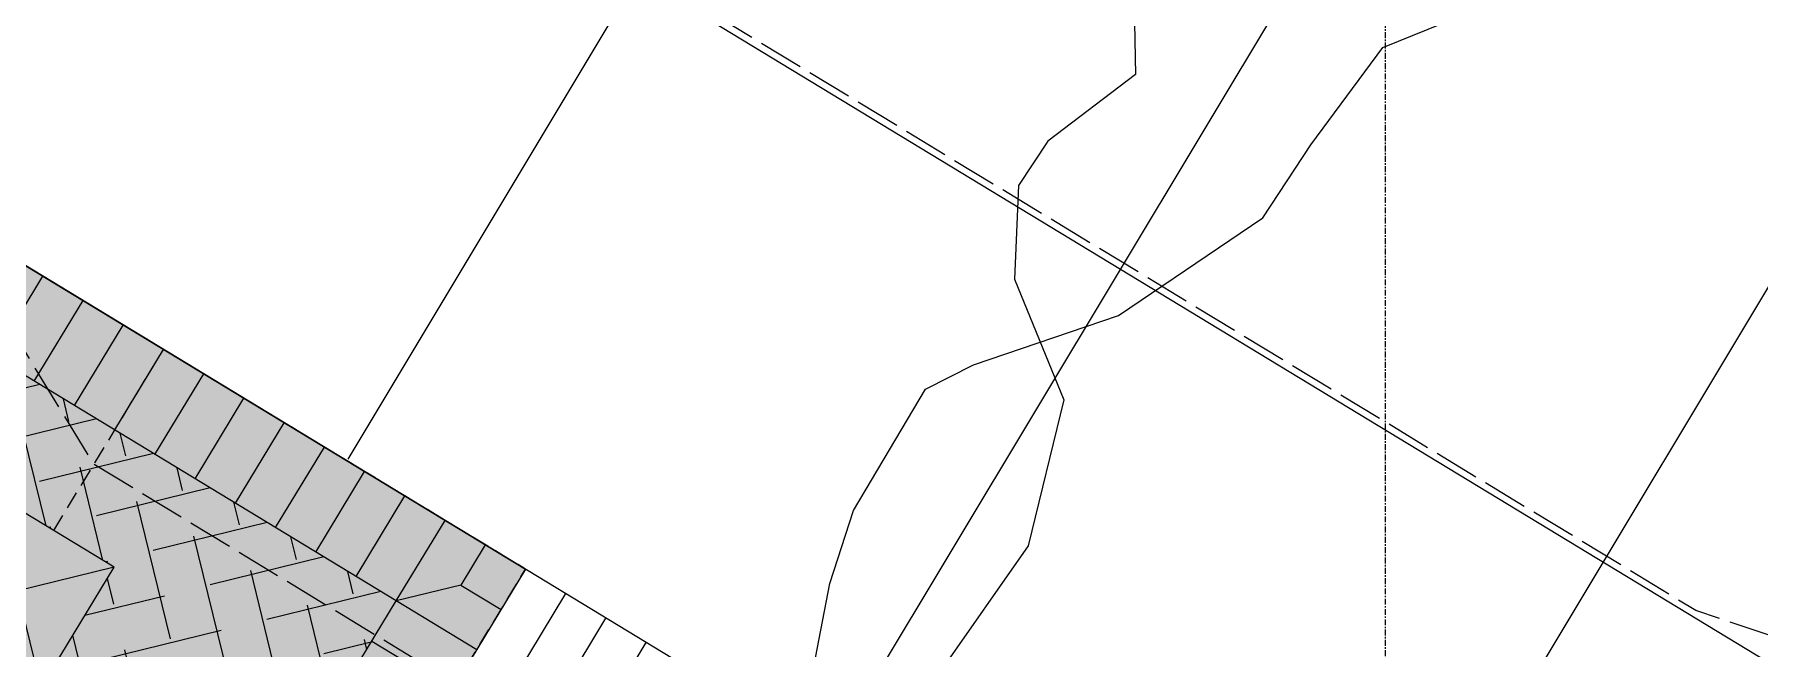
# Model space of a CAD drawing. Header units: inches. Extents: x 3268 to 7018, y 976 to 6708.
# Drawn here: x 4572.9 to 4719.6, y 1987.7 to 2039.9 of the extents above; entities that cross this region are included whole.
import ezdxf

# ---------------------------------------------------------------- set-up
doc = ezdxf.new("R2010")
doc.units = ezdxf.units.IN
doc.header["$MEASUREMENT"] = 0
for name, pattern in [('Grid Line 1_2_', [0.8749999999999999, 0.4999999999999999, -0.125, 0.125, -0.125]), ('IMPORT-DASHED4', [2.25, 1.5, -0.7499999999999998]), ('IMPORT-EASEMENT2', [4.799999999999999, 3.839999999999999, -0.9599999999999999])]:
    doc.linetypes.add(name, pattern=pattern)
for name, color, linetype, lineweight in [('0-landscaping', 1, 'Continuous', 25), ('C-ANNO-5FT-PED-ZONE', 130, 'Continuous', 25), ('L-MASK', 245, 'Continuous', 35), ('L-PVMT-BRCK-HATC', 252, 'Continuous', 15), ('L-PVMT-BRICK', 20, 'Continuous', 13), ('L-PVMT-CONC-HATC', 252, 'Continuous', 15), ('L-SITE-TREE-GRAT', 250, 'Continuous', 13), ('S-GRID', 1, 'Continuous', 9), ('site_dwg', 8, 'Continuous', 9)]:
    doc.layers.add(name, color=color, linetype=linetype, lineweight=lineweight)
doc.layers.add('NPLT', color=200, linetype='Continuous', lineweight=13, plot=False)

# ---------------------------------------------------------------- blocks, each defined once
blk = doc.blocks.new('site_dwg_dec1-12649358-Overall Retail Plan Opt 2')
at = {"layer": '0-landscaping', "color": 213, "flags": 128}
blk.add_lwpolyline([(-85.9465240524679, 82.7934399386097), (-78.83185320274582, 92.96953555579101), (-70.68766946013282, 102.2414187691852), (-61.92057036118978, 101.8408481608087), (-58.30093783770109, 105.961679799128), (-55.46164372381838, 107.1177861229539), (-49.00267481756793, 112.3947722131256), (-46.03880041719651, 111.6163731676811), (-38.42578059646086, 114.0545933585913), (-28.62915415534348, 112.7497124130234), (-18.05225993053147, 114.4095335631268), (-12.49820972054454, 118.6562997094611), (-8.753996910398312, 120.8426259771245), (-1.140948729645743, 123.2808212633813), (1.822939583015113, 122.5024952453991), (9.809728627375305, 119.1371744186822), (19.60632671145492, 117.8323183823399), (24.38003850845223, 119.114359219408), (31.08816798894065, 120.5223345599611), (38.04547195947605, 118.0613721970098)], dxfattribs=at)
blk = doc.blocks.new('site_dwg_dec1-V199-Overall Retail Plan Opt 2')
at = {"layer": '0-landscaping', "color": 213, "flags": 128}
blk.add_lwpolyline([(88.7858181649908, -81.63733361044136), (85.58967954539075, -85.36948232106145), (79.36483335835929, -84.88977620523359), (76.46545392851566, -85.66848025415378), (72.77945402137901, -89.47842627422936), (70.31394303901196, -96.43800059293493), (63.31276886607429, -101.2729120204283), (54.8894719664122, -103.296069163506), (46.34270589714378, -107.9819351812555), (38.17660610735128, -110.1856556462924), (30.56355792520207, -112.6238509327129), (17.92766572879463, -112.4751012213862), (13.15395393323797, -113.7571420526917), (7.599903721816189, -118.0039082048213), (4.885189898591306, -121.0945198974266), (-2.727858282324632, -123.5327151822973), (-5.940907171127946, -118.8853784289501), (-3.599976476821211, -109.9912987397627), (-10.18352567227794, -113.3337794553706), (-17.92108351260992, -113.8374461562205), (-20.26208483139726, -122.731549058434), (-25.16034856125679, -122.0791094302301), (-30.30784349119949, -117.5576822782357)], dxfattribs=at)
blk = doc.blocks.new('site_dwg_tree_grate_pvr-V278-Overall Retail Plan Opt 2')
at = {"layer": 'L-MASK', "lineweight": 15}
blk.add_hatch(color=10, dxfattribs=at).paths.add_polyline_path([(36.00000000000272, 3.41060513164848e-12), (36.00000000000272, 48.00000000000272), (-35.99999999999726, 48.00000000000272), (-35.99999999999726, 2.728484105318784e-12)])
at = {"layer": 'L-PVMT-BRCK-HATC'}
h = blk.add_hatch(dxfattribs=at)
h.set_pattern_fill('FP_230', color=53, style=0, pattern_type=2)
h.set_pattern_definition([(135, (-28, 40), (-5.654025822367634, 4.440892098500626e-16), [11.995, -3.998]), (225, (-30.827, 42.827), (-5.654025822367634, -4.440892098500626e-16), [11.995, -3.998])])
h.paths.add_polyline_path([(28.00000000186537, 8.00000000093405), (28.00000000186537, 39.9999999990714), (-28.00000000185991, 39.9999999990714), (-27.99999999627266, 8.00000000093405)])
h.paths.add_polyline_path([(6.000000000002728, 18.00000000000272), (-6.000000005585206, 18.00000000000272), (-5.999999999997271, 30.00000000000272), (6.000000000002728, 30.00000000000272)])
at = {"layer": 'L-PVMT-BRCK-HATC', "color": 53}
for p, q in [((-24, 40.00000000186264), (-24, 47.99999999999999)), ((-19.99999999813735, 40.00000000046565), (-19.99999999813735, 47.99999999999999)), ((-16.00000000186264, 40.00000000046565), (-16.00000000186264, 47.99999999999999)), ((-12, 40.00000000046565), (-12, 47.99999999999999)), ((-7.999999998137354, 39.99999999906867), (-7.999999998137354, 47.99999999999999)), ((-4.000000001862644, 40.00000000046565), (-4.000000001862644, 47.99999999999999)), ((0, 39.99999999906867), (0, 47.99999999999999)), ((4.000000001862644, 40.00000000046565), (4.000000001862644, 47.99999999999999)), ((7.999999998137354, 39.99999999906867), (7.999999998137354, 47.99999999999999)), ((12, 40.00000000186264), (12, 47.99999999999999)), ((15.99999999627471, 39.99999999906867), (15.99999999627471, 47.99999999999999)), ((20.00000000372529, 40.00000000186264), (20.00000000372529, 47.99999999999999)), ((24, 39.99999999906867), (24, 47.99999999999999)), ((31.99999999813735, 44.00000000093132), (28.00000000186264, 40.00000000186264)), ((-28.00000001303851, 36.00000000139698), (-36.00000001117586, 36.00000000139698)), ((28.00000000186264, 35.99999999999999), (35.99999999999999, 35.99999999999999)), ((-28.00000001303851, 31.99999999953434), (-36.00000001117586, 31.99999999953434)), ((27.99999999627471, 32.00000000093132), (35.99999999999999, 32.00000000093132)), ((-28.00000001303851, 28.00000000046566), (-36.00000001117586, 28.00000000046566)), ((28.00000000186264, 28.00000000046566), (35.99999999999999, 28.00000000046566)), ((-28.00000001303851, 24), (-36.00000001117586, 24)), ((27.99999999627471, 24), (35.99999999999999, 24)), ((-28.00000001303851, 20.00000000093132), (-36.00000001117586, 20.00000000093132)), ((28.00000000186264, 20.00000000093132), (35.99999999999999, 20.00000000093132)), ((-28.00000001303851, 16.00000000046566), (-36.00000001117586, 16.00000000046566)), ((27.99999999627471, 15.99999999906868), (35.99999999999999, 15.99999999906868)), ((-28.00000001303851, 12), (-36.0000000167638, 12)), ((28.00000000186264, 12.00000000139698), (35.99999999999999, 12.00000000139698)), ((-24, 8.00000000093132), (-24, 0)), ((-19.99999999813735, 8.00000000093132), (-19.99999999813735, 0)), ((-16.00000000186264, 8.00000000093132), (-16.00000000186264, 0)), ((-12, 8.00000000093132), (-12, 0)), ((-7.999999998137354, 8.00000000093132), (-7.999999998137354, 0)), ((-4.000000001862644, 8.00000000093132), (-4.000000001862644, 0)), ((0, 8.00000000093132), (0, 0)), ((4.000000001862644, 8.00000000093132), (4.000000001862644, 0)), ((7.999999998137354, 8.00000000093132), (7.999999998137354, 0)), ((12, 8.00000000093132), (12, 0)), ((16.00000000186264, 8.00000000093132), (16.00000000186264, 0)), ((20.00000000372529, 8.00000000093132), (20.00000000372529, 0)), ((24, 7.999999999534338), (24, 0)), ((31.99999999254942, 3.999999987892806), (27.99999999068677, 7.999999991152435))]:
    blk.add_line(p, q, dxfattribs=at)
at = {"layer": 'L-PVMT-BRCK-HATC', "color": 53, "flags": 128}
for points in [[(-36.00000001117586, 44.00000000093132), (-32.00000001490115, 44.00000000093132), (-32.00000001490115, 47.99999999999999)], [(35.99999999999999, 40.00000000046565), (28.00000000186264, 40.00000000046565), (28.00000000186264, 48.00000000139698)], [(31.99999999813735, 47.99999999999999), (31.99999999813735, 44.00000000093132), (35.99999999999999, 44.00000000093132)], [(-32.00000001490115, 43.99999999953433), (-28.00000001303851, 40.00000000046565), (-36.00000001117586, 40.00000000046565)], [(35.99999999999999, 7.999999999534338), (28.00000000186264, 7.999999999534338), (28.00000000186264, 39.99999999906867), (-28.00000000186264, 39.99999999906867), (-28.00000000186264, 8.00000000093132), (28.00000000186264, 8.00000000093132), (28.00000000186264, 0)], [(-32.00000000372528, 3.999999987892806), (-28.00000001303851, 8.00000000093132), (-36.00000001117586, 8.00000000093132)], [(-36.00000000558793, 3.999999987892806), (-32.00000000372528, 3.999999987892806), (-32.00000000372528, 0)], [(35.99999998882412, 3.999999985098838), (31.99999999254942, 3.999999985098838), (31.99999999254942, -1.257285475730896e-08)]]:
    blk.add_lwpolyline(points, dxfattribs=at)
for points in [[(-28.00000001303851, 47.99999999999999), (-28.00000001303851, 39.99999999906867)], [(-28.00000000745058, 0), (-28.00000000745058, 8.00000000093132)]]:
    blk.add_lwpolyline(points, close=True, dxfattribs=at)
at = {"layer": 'L-SITE-TREE-GRAT', "color": 253, "linetype": 'IMPORT-DASHED4'}
for p, q in [((0, 30), (0, 47.99999999860301)), ((0, 18), (0, 0))]:
    blk.add_line(p, q, dxfattribs=at)
at = {"layer": 'L-SITE-TREE-GRAT', "color": 253, "linetype": 'IMPORT-DASHED4', "flags": 128}
blk.add_lwpolyline([(35.99999999999999, 0), (35.99999999999999, 47.99999999999999), (-35.99999999999999, 47.99999999999999), (-35.99999999999999, 0)], close=True, dxfattribs=at)
at = {"layer": 'L-SITE-TREE-GRAT', "color": 253, "flags": 128}
for points in [[(-35.99999999999999, 47.99999999999999), (35.99999999999999, 47.99999999999999), (35.99999999999999, 0), (-35.99999999999999, 0)], [(-6.000000005587935, 18), (5.999999999999999, 18), (5.999999999999999, 30), (-5.999999999999999, 30)]]:
    blk.add_lwpolyline(points, close=True, dxfattribs=at)
at = {"layer": 'NPLT', "color": 253}
for p, q in [((5.999999999999999, 30), (-6.000000005587935, 18)), ((-5.999999999999999, 30), (5.999999999999999, 18))]:
    blk.add_line(p, q, dxfattribs=at)
blk = doc.blocks.new('site_dwg_b2-12649368-Overall Retail Plan Opt 2')
at = {"layer": 'L-PVMT-BRCK-HATC', "color": 53}
blk.add_line((0, 0), (0, 7.990953347180038), dxfattribs=at)
blk = doc.blocks.new('site_dwg-12440225-Overall Retail Plan Opt 2')
at = {"layer": 'C-ANNO-5FT-PED-ZONE', "color": 213, "linetype": 'IMPORT-EASEMENT2', "flags": 128}
for points in [[(24341173.43156312, 9817974.569704888), (24341064.86211379, 9817879.53891328), (24341058.60739409, 9817785.539047208), (24341020.66169335, 9817759.050960105), (24341002.73584636, 9817494.243455587), (24341098.03372912, 9817385.653583419), (24341049.7296923, 9816657.855822798), (24340942.84306337, 9816588.119622858), (24340903.15724013, 9815991.696087312), (24340997.75345884, 9815877.316419568), (24340956.93820208, 9815281.87627089), (24340851.85462972, 9815190.060175546), (24340840.21389879, 9815028.451841284), (24340816.31959692, 9814987.856953233), (24340807.91752753, 9814861.58536387), (24340828.33680849, 9814837.590900285), (24340814.20948071, 9814639.141274119), (24340820.32276781, 9814572.244142456), (24340784.23728234, 9814041.25000657), (24340346.67693986, 9814070.985885575), (24339654.20889217, 9814556.549067944), (24339621.08674325, 9814593.99079329), (24339537.64412129, 9814651.844636435), (24339442.83972673, 9814690.826514924), (24339354.14331621, 9814753.02102556), (24339330.46229357, 9814798.298159737), (24339230.23757831, 9814867.973883716), (24339182.6163684, 9814867.152440649), (24339131.69313189, 9814915.47795062), (24338893.2467398, 9815077.690702066), (24338651.59712844, 9815247.640438044), (24338560.99241732, 9815303.182211477)], [(24340893.31874154, 9815000.390094232), (24340875.24280314, 9814969.680232948), (24340869.40288803, 9814881.91431137), (24340889.92706264, 9814857.796588449), (24340874.40430799, 9814639.745099468), (24340880.50876207, 9814572.944626614), (24340840.03109242, 9813977.31996076), (24340325.92286136, 9814012.25790799), (24339613.96231484, 9814511.489359668), (24339580.94692304, 9814548.810405312), (24339508.80653985, 9814598.827990033), (24339413.85344962, 9814637.871009542), (24339307.74243177, 9814712.276758194), (24339284.12095693, 9814757.44003944), (24339211.89866129, 9814807.648620464), (24339161.49360283, 9814806.779157344), (24339151.81188077, 9814813.668659829), (24339093.9211708, 9814868.606214345), (24338859.11244131, 9815028.344299465), (24338618.62753263, 9815197.47491178), (24338556.48951734, 9815235.566259611)]]:
    blk.add_lwpolyline(points, dxfattribs=at)
at = {"layer": 'L-PVMT-BRICK', "color": 253}
blk.add_line((24339643.43794598, 9814490.820852935), (24338878.03558043, 9815027.526063398), dxfattribs=at)
at = {"layer": 'L-PVMT-CONC-HATC', "color": 53}
for p, q in [((24340339.75004442, 9814061.186895564), (24338905.5935904, 9815066.826904181)), ((24339329.3288681, 9814711.287166597), (24339392.79809455, 9814802.584189828)), ((24339368.63002986, 9814683.728931556), (24339432.11239922, 9814775.044860158)), ((24339407.93119161, 9814656.170696514), (24339471.4267039, 9814747.505530486))]:
    blk.add_line(p, q, dxfattribs=at)
at = {"xscale": 1.5, "yscale": 1.5, "zscale": 1.5, "rotation": 37.81158375857705}
for name, p in [('site_dwg_dec1-V199-Overall Retail Plan Opt 2', (24339218.37414129, 9814761.880803842)), ('site_dwg_dec1-12649358-Overall Retail Plan Opt 2', (24339493.43298167, 9814568.902254827))]:
    blk.add_blockref(name, p, dxfattribs=at)
for name, p, rotation in [('site_dwg_tree_grate_pvr-V278-Overall Retail Plan Opt 2', (24339286.73539454, 9814682.318345817), 324.9616070893673), ('site_dwg_b2-12649368-Overall Retail Plan Opt 2', (24339342.4511035, 9814692.104038205), 324.9616071043781), ('site_dwg_b2-12649368-Overall Retail Plan Opt 2', (24339345.72617357, 9814689.807537377), 324.9616071043781), ('site_dwg_b2-12649368-Overall Retail Plan Opt 2', (24339349.00124364, 9814687.511036549), 324.9616071043781)]:
    blk.add_blockref(name, p, dxfattribs=dict(rotation=rotation))

msp = doc.modelspace()

# ---------------------------------------------------------------- linework, layer by layer
at = {"layer": 'S-GRID', "linetype": 'Grid Line 1_2_'}
msp.add_line((4687.739059466155, 2338.447046999773), (4687.739059466152, 1191.870655694115), dxfattribs=at)

# ---------------------------------------------------------------- block references
at = {"layer": 'site_dwg', "color": 53, "lineweight": 15, "rotation": 3.810000000000009}
msp.add_blockref('site_dwg-12440225-Overall Retail Plan Opt 2', (-23628768.691637, -11408316.78144797), dxfattribs=at)

doc.saveas('drawing.dxf')
